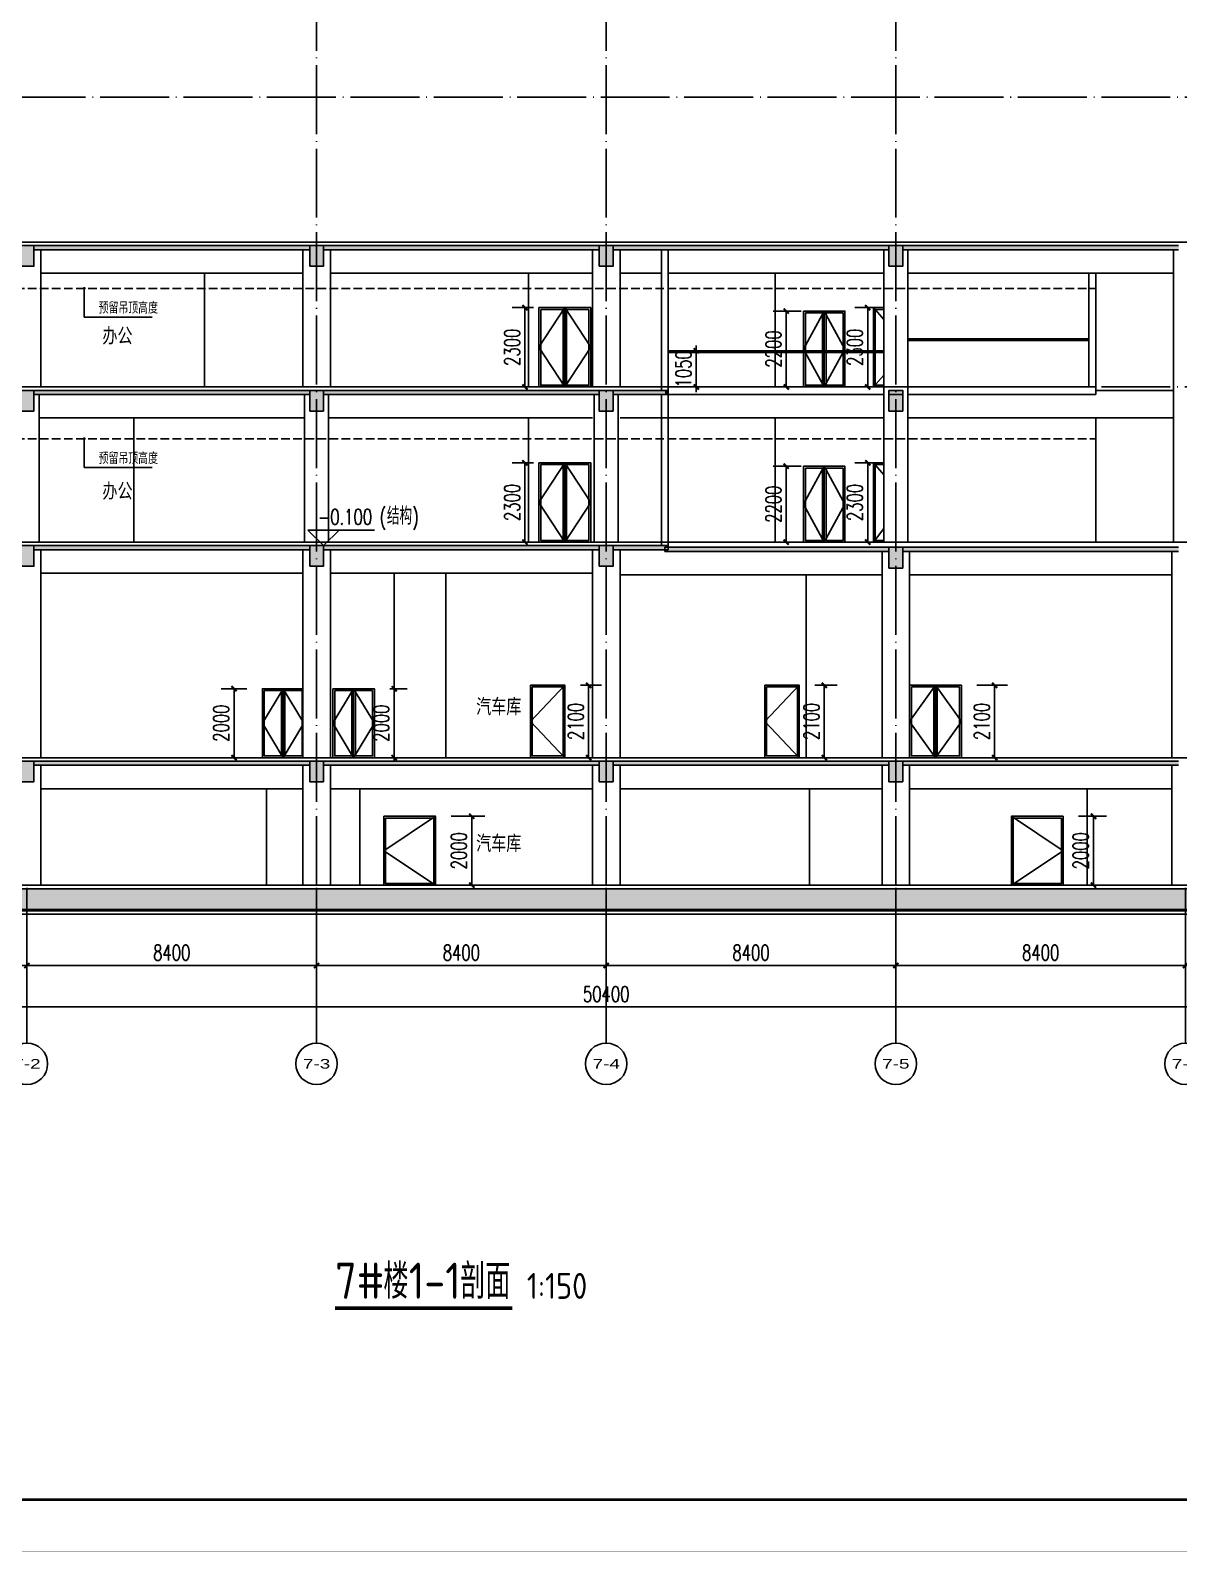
# Model space of a CAD drawing. Extents: x -781494 to 378714, y -27129 to 259749.
# Drawn here: x 47203 to 80503, y -27129 to 16982 of the extents above; entities that cross this region are included whole.
import ezdxf
from ezdxf.enums import TextEntityAlignment as Align

# ---------------------------------------------------------------- set-up
doc = ezdxf.new("R2010")
doc.units = 0
doc.header["$LTSCALE"] = 1000
doc.header["$MEASUREMENT"] = 0
doc.linetypes.add('104-6 轴网$0$DOTE', pattern=[2.42, 2, -0.2, 0.02, -0.2])
doc.linetypes.add('DASH', pattern=[0.35, 0.25, -0.1])
for name, color, linetype in [('01-标注_尺寸', 124, 'Continuous'), ('01-标注_标高', 200, 'Continuous'), ('01-标注_符号', 200, 'Continuous'), ('01-标注_轴线坐标', 132, 'Continuous'), ('02-TEXT_标注', 130, 'Continuous'), ('02-TEXT_轴号', 7, 'Continuous'), ('05-填充_天正', 26, 'Continuous'), ('104-6 轴网$0$A_AXIS-轴线', 36, '104-6 轴网$0$DOTE'), ('A-C_窗', 140, 'Continuous'), ('A-C_门', 150, 'Continuous'), ('A-O_防水层', 222, 'Continuous'), ('A-SUR_吊顶', 40, 'Continuous'), ('A-SUR_看线', 231, 'Continuous'), ('A-SUR_面层', 191, 'Continuous'), ('A-TECH_结构', 21, 'Continuous'), ('A_STR-砌块墙', 121, 'Continuous'), ('A_STR-砼墙', 51, 'Continuous'), ('A_STR-砼柱', 51, 'Continuous'), ('DIM_SYMB', 200, 'Continuous'), ('PUB_HATCH', 8, 'Continuous')]:
    doc.layers.add(name, color=color, linetype=linetype)
doc.styles.add('104-6 轴网$0$_TCH_AXIS', font='STXIHEI.TTF', dxfattribs={"width": 0.75})
doc.styles.add('_TCH_AXIS', font='FZXiHei-I-Z08S.ttf')
doc.styles.add('_TCH_DIM', font='SIMPLEX', dxfattribs={"bigfont": 'GBCBIG'})
doc.styles.add('_TCH_DIM_T3', font='SIMPLEX', dxfattribs={"width": 0.705882, "bigfont": 'GBCBIG'})
doc.styles.get("Standard").update_dxf_attribs({"font": 'gbenor.shx', "bigfont": 'gbcbig.shx'})
doc.dimstyles.new('_TCH_ARCH&&150', dxfattribs={"dimtxt": 446.25, "dimasz": 150, "dimexe": 375, "dimexo": 450, "dimgap": 150, "dimtad": 1, "dimdec": 0, "dimzin": 0, "dimdsep": 46, "dimtxsty": '_TCH_DIM_T3', "dimblk": 'ARCHTICK', "dimcen": 0.09, "dimclrt": 7, "dimazin": 2, "dimtfac": 1, "dimtdec": 0, "dimtix": 1, "dimtmove": 2, "dimatfit": 3, "dimfxl": 0, "dimtolj": 1, "dimtzin": 0, "dimarcsym": 0})

# ---------------------------------------------------------------- blocks, each defined once
blk = doc.blocks.new('1222jia')
at = {"layer": 'A-C_门'}
for points in [[(0, 2200), (1200, 2200), (1200, 0), (0, 0)], [(50, 2150), (550, 2150), (550, 50), (50, 50)], [(1150, 2150), (650, 2150), (650, 50), (1150, 50)]]:
    blk.add_lwpolyline(points, close=True, dxfattribs=at)
for points in [[(600, 0), (0, 1100), (600, 2200)], [(600, 2200), (600, 0)], [(600, 0), (1200, 1100), (600, 2200)]]:
    blk.add_lwpolyline(points, dxfattribs=at)
blk = doc.blocks.new('1220bing')
at = {"layer": 'A-C_门'}
for points in [[(0, 2000), (1200, 2000), (1200, 0), (0, 0)], [(50, 1950), (550, 1950), (550, 50), (50, 50)], [(1150, 1950), (650, 1950), (650, 50), (1150, 50)]]:
    blk.add_lwpolyline(points, close=True, dxfattribs=at)
for points in [[(600, 0), (0, 1000), (600, 2000)], [(600, 2000), (600, 0)], [(600, 0), (1200, 1000), (600, 2000)]]:
    blk.add_lwpolyline(points, dxfattribs=at)
blk = doc.blocks.new('1021yi')
at = {"layer": 'A-C_门'}
for points in [[(32950, -148753), (33950, -148753), (33950, -150853), (32950, -150853)], [(33000, -148803), (33900, -148803), (33900, -150803), (33000, -150803)]]:
    blk.add_lwpolyline(points, close=True, dxfattribs=at)
blk.add_lwpolyline([(33950, -148753), (32950, -149803), (33950, -150853)], dxfattribs=at)
blk = doc.blocks.new('1523BM')
at = {"layer": 'A-C_门'}
for points in [[(32950, -148853), (34450, -148853), (34450, -150853), (32950, -150853)], [(33000, -148903), (34400, -148903), (34400, -150803), (33000, -150803)]]:
    blk.add_lwpolyline(points, close=True, dxfattribs=at)
blk.add_lwpolyline([(34450, -148853), (32950, -149853), (34450, -150853)], dxfattribs=at)
blk = doc.blocks.new('图框-A1')
for points, const_width in [([(0, 0), (841, 0), (841, 594), (0, 594)], 0.05), ([(766, 584), (25, 584), (25, 10), (766, 10)], 0.5)]:
    blk.add_lwpolyline(points, close=True, dxfattribs=dict(const_width=const_width))
at = {"const_width": 0.05}
blk.add_lwpolyline([(420.5, 0), (420.5, 2)], dxfattribs=at)
blk = doc.blocks.new('1521yi')
at = {"layer": 'A-C_门'}
for points in [[(32950, -148753), (33700, -148753), (33700, -150853), (32950, -150853)], [(33000, -148803), (33650, -148803), (33650, -150803), (33000, -150803)], [(34450, -148753), (33700, -148753), (33700, -150853), (34450, -150853)], [(34400, -148803), (33750, -148803), (33750, -150803), (34400, -150803)]]:
    blk.add_lwpolyline(points, close=True, dxfattribs=at)
for points in [[(33700, -148753), (32950, -149803), (33700, -150853)], [(33700, -148753), (34450, -149803), (33700, -150853)]]:
    blk.add_lwpolyline(points, dxfattribs=at)
blk = doc.blocks.new('_ArchTick')
at = {"color": 0, "linetype": 'ByBlock', "const_width": 0.4}
blk.add_lwpolyline([(-0.5, -0.5), (0.5, 0.5)], dxfattribs=at)
blk = doc.blocks.new('*D421')
at = {"layer": '01-标注_轴线坐标', "color": 0, "lineweight": -2, "transparency": 16777216}
for p, q in [((0, 4050), (0, 1875)), ((8400, 4050), (8400, 1875)), ((0, 2250), (8400, 2250))]:
    blk.add_line(p, q, dxfattribs=at)
at = {"layer": 'Defpoints', "color": 0, "transparency": 16777216}
for p in [(0, 4500), (8400, 4500), (8400, 2250)]:
    blk.add_point(p, dxfattribs=at)
at = {"layer": '01-标注_轴线坐标', "color": 0, "lineweight": -2, "transparency": 16777216, "xscale": 150, "yscale": 150, "zscale": 150, "rotation": 180}
blk.add_blockref('_ArchTick', (0, 2250), dxfattribs=at)
at = {"layer": '01-标注_轴线坐标', "color": 0, "lineweight": -2, "transparency": 16777216, "xscale": 150, "yscale": 150, "zscale": 150}
blk.add_blockref('_ArchTick', (8400, 2250), dxfattribs=at)
at = {"layer": '01-标注_轴线坐标', "color": 7, "transparency": 16777216, "insert": (4200, 2623.125), "char_height": 446.25, "attachment_point": 5, "style": '_TCH_DIM_T3'}
blk.add_mtext('\\A1;8400', dxfattribs=at)
blk = doc.blocks.new('*D422')
at = {"layer": '01-标注_轴线坐标', "color": 0, "lineweight": -2, "transparency": 16777216}
for p, q in [((8400, 4050), (8400, 1875)), ((16800, 4050), (16800, 1875)), ((8400, 2250), (16800, 2250))]:
    blk.add_line(p, q, dxfattribs=at)
at = {"layer": 'Defpoints', "color": 0, "transparency": 16777216}
for p in [(8400, 4500), (16800, 4500), (16800, 2250)]:
    blk.add_point(p, dxfattribs=at)
at = {"layer": '01-标注_轴线坐标', "color": 0, "lineweight": -2, "transparency": 16777216, "xscale": 150, "yscale": 150, "zscale": 150, "rotation": 180}
blk.add_blockref('_ArchTick', (8400, 2250), dxfattribs=at)
at = {"layer": '01-标注_轴线坐标', "color": 0, "lineweight": -2, "transparency": 16777216, "xscale": 150, "yscale": 150, "zscale": 150}
blk.add_blockref('_ArchTick', (16800, 2250), dxfattribs=at)
at = {"layer": '01-标注_轴线坐标', "color": 7, "transparency": 16777216, "insert": (12600, 2623.125), "char_height": 446.25, "attachment_point": 5, "style": '_TCH_DIM_T3'}
blk.add_mtext('\\A1;8400', dxfattribs=at)
blk = doc.blocks.new('*D423')
at = {"layer": '01-标注_轴线坐标', "color": 0, "lineweight": -2, "transparency": 16777216}
for p, q in [((16800, 4050), (16800, 1875)), ((25200, 4050), (25200, 1875)), ((16800, 2250), (25200, 2250))]:
    blk.add_line(p, q, dxfattribs=at)
at = {"layer": 'Defpoints', "color": 0, "transparency": 16777216}
for p in [(16800, 4500), (25200, 4500), (25200, 2250)]:
    blk.add_point(p, dxfattribs=at)
at = {"layer": '01-标注_轴线坐标', "color": 0, "lineweight": -2, "transparency": 16777216, "xscale": 150, "yscale": 150, "zscale": 150, "rotation": 180}
blk.add_blockref('_ArchTick', (16800, 2250), dxfattribs=at)
at = {"layer": '01-标注_轴线坐标', "color": 0, "lineweight": -2, "transparency": 16777216, "xscale": 150, "yscale": 150, "zscale": 150}
blk.add_blockref('_ArchTick', (25200, 2250), dxfattribs=at)
at = {"layer": '01-标注_轴线坐标', "color": 7, "transparency": 16777216, "insert": (21000, 2623.125), "char_height": 446.25, "attachment_point": 5, "style": '_TCH_DIM_T3'}
blk.add_mtext('\\A1;8400', dxfattribs=at)
blk = doc.blocks.new('*D424')
at = {"layer": '01-标注_轴线坐标', "color": 0, "lineweight": -2, "transparency": 16777216}
for p, q in [((25200, 4050), (25200, 1875)), ((33600, 4050), (33600, 1875)), ((25200, 2250), (33600, 2250))]:
    blk.add_line(p, q, dxfattribs=at)
at = {"layer": 'Defpoints', "color": 0, "transparency": 16777216}
for p in [(25200, 4500), (33600, 4500), (33600, 2250)]:
    blk.add_point(p, dxfattribs=at)
at = {"layer": '01-标注_轴线坐标', "color": 0, "lineweight": -2, "transparency": 16777216, "xscale": 150, "yscale": 150, "zscale": 150, "rotation": 180}
blk.add_blockref('_ArchTick', (25200, 2250), dxfattribs=at)
at = {"layer": '01-标注_轴线坐标', "color": 0, "lineweight": -2, "transparency": 16777216, "xscale": 150, "yscale": 150, "zscale": 150}
blk.add_blockref('_ArchTick', (33600, 2250), dxfattribs=at)
at = {"layer": '01-标注_轴线坐标', "color": 7, "transparency": 16777216, "insert": (29400, 2623.125), "char_height": 446.25, "attachment_point": 5, "style": '_TCH_DIM_T3'}
blk.add_mtext('\\A1;8400', dxfattribs=at)
blk = doc.blocks.new('*D425')
at = {"layer": '01-标注_轴线坐标', "color": 0, "lineweight": -2, "transparency": 16777216}
for p, q in [((33600, 4050), (33600, 1875)), ((42000, 4050), (42000, 1875)), ((33600, 2250), (42000, 2250))]:
    blk.add_line(p, q, dxfattribs=at)
at = {"layer": 'Defpoints', "color": 0, "transparency": 16777216}
for p in [(33600, 4500), (42000, 4500), (42000, 2250)]:
    blk.add_point(p, dxfattribs=at)
at = {"layer": '01-标注_轴线坐标', "color": 0, "lineweight": -2, "transparency": 16777216, "xscale": 150, "yscale": 150, "zscale": 150, "rotation": 180}
blk.add_blockref('_ArchTick', (33600, 2250), dxfattribs=at)
at = {"layer": '01-标注_轴线坐标', "color": 0, "lineweight": -2, "transparency": 16777216, "xscale": 150, "yscale": 150, "zscale": 150}
blk.add_blockref('_ArchTick', (42000, 2250), dxfattribs=at)
at = {"layer": '01-标注_轴线坐标', "color": 7, "transparency": 16777216, "insert": (37800, 2623.125), "char_height": 446.25, "attachment_point": 5, "style": '_TCH_DIM_T3'}
blk.add_mtext('\\A1;8400', dxfattribs=at)
blk = doc.blocks.new('*D426')
at = {"layer": '01-标注_轴线坐标', "color": 0, "lineweight": -2, "transparency": 16777216}
for p, q in [((42000, 4050), (42000, 1875)), ((50400, 4050), (50400, 1875)), ((42000, 2250), (50400, 2250))]:
    blk.add_line(p, q, dxfattribs=at)
at = {"layer": 'Defpoints', "color": 0, "transparency": 16777216}
for p in [(42000, 4500), (50400, 4500), (50400, 2250)]:
    blk.add_point(p, dxfattribs=at)
at = {"layer": '01-标注_轴线坐标', "color": 0, "lineweight": -2, "transparency": 16777216, "xscale": 150, "yscale": 150, "zscale": 150, "rotation": 180}
blk.add_blockref('_ArchTick', (42000, 2250), dxfattribs=at)
at = {"layer": '01-标注_轴线坐标', "color": 0, "lineweight": -2, "transparency": 16777216, "xscale": 150, "yscale": 150, "zscale": 150}
blk.add_blockref('_ArchTick', (50400, 2250), dxfattribs=at)
at = {"layer": '01-标注_轴线坐标', "color": 7, "transparency": 16777216, "insert": (46200, 2623.125), "char_height": 446.25, "attachment_point": 5, "style": '_TCH_DIM_T3'}
blk.add_mtext('\\A1;8400', dxfattribs=at)
blk = doc.blocks.new('*D427')
at = {"layer": '01-标注_轴线坐标', "color": 0, "lineweight": -2, "transparency": 16777216}
for p, q in [((0, 3600), (0, 675)), ((50400, 3600), (50400, 675)), ((0, 1050), (50400, 1050))]:
    blk.add_line(p, q, dxfattribs=at)
at = {"layer": 'Defpoints', "color": 0, "transparency": 16777216}
for p in [(0, 4050), (50400, 4050), (50400, 1050)]:
    blk.add_point(p, dxfattribs=at)
at = {"layer": '01-标注_轴线坐标', "color": 0, "lineweight": -2, "transparency": 16777216, "xscale": 150, "yscale": 150, "zscale": 150, "rotation": 180}
blk.add_blockref('_ArchTick', (0, 1050), dxfattribs=at)
at = {"layer": '01-标注_轴线坐标', "color": 0, "lineweight": -2, "transparency": 16777216, "xscale": 150, "yscale": 150, "zscale": 150}
blk.add_blockref('_ArchTick', (50400, 1050), dxfattribs=at)
at = {"layer": '01-标注_轴线坐标', "color": 7, "transparency": 16777216, "insert": (25200, 1423.125), "char_height": 446.25, "attachment_point": 5, "style": '_TCH_DIM_T3'}
blk.add_mtext('\\A1;50400', dxfattribs=at)
blk = doc.blocks.new('1523m')
at = {"layer": 'A-C_门'}
for points in [[(0, 2300), (1500, 2300), (1500, 0), (0, 0)], [(50, 2250), (700, 2250), (700, 50), (50, 50)], [(1450, 2250), (800, 2250), (800, 50), (1450, 50)]]:
    blk.add_lwpolyline(points, close=True, dxfattribs=at)
for points in [[(750, 0), (0, 1150), (750, 2300)], [(750, 2300), (750, 0)], [(750, 0), (1500, 1150), (750, 2300)]]:
    blk.add_lwpolyline(points, dxfattribs=at)
blk = doc.blocks.new('_FZH')
blk.add_lwpolyline([(-0.5, -0.5), (0.5, -0.5), (0.5, 0.5), (-0.5, 0.5)], close=True)
at = {"layer": 'PUB_HATCH'}
blk.add_solid([(-0.5, -0.5), (0.5, -0.5), (-0.5, 0.5), (0.5, 0.5)], dxfattribs=at)
blk = doc.blocks.new('*D248')
at = {"layer": '01-标注_尺寸', "color": 0, "lineweight": -2, "transparency": 16777216}
for p, q in [((57628, -2107), (58128, -2107)), ((57753, -4107), (57753, -2107)), ((57628, -4107), (58128, -4107))]:
    blk.add_line(p, q, dxfattribs=at)
at = {"layer": 'Defpoints', "color": 0, "transparency": 16777216}
for p in [(57178, -2107), (57753, -2107), (57178, -4107)]:
    blk.add_point(p, dxfattribs=at)
at = {"layer": '01-标注_尺寸', "color": 0, "lineweight": -2, "transparency": 16777216, "xscale": 150, "yscale": 150, "zscale": 150}
for p, rotation in [((57753, -2107), 90), ((57753, -4107), 270)]:
    blk.add_blockref('_ArchTick', p, dxfattribs=dict(at, rotation=rotation))
at = {"layer": '01-标注_尺寸', "color": 7, "transparency": 16777216, "insert": (57380, -3107), "char_height": 446.2, "attachment_point": 5, "rotation": 90, "style": '_TCH_DIM_T3'}
blk.add_mtext('\\A1;2000', dxfattribs=at)
blk = doc.blocks.new('*D249')
at = {"layer": '01-标注_尺寸', "color": 0, "lineweight": -2, "transparency": 16777216}
for p, q in [((63153, -2007), (63768, -2007)), ((63393, -4107), (63393, -2007)), ((63153, -4107), (63768, -4107))]:
    blk.add_line(p, q, dxfattribs=at)
at = {"layer": 'Defpoints', "color": 0, "transparency": 16777216}
for p in [(62703, -2007), (63393, -2007), (62703, -4107)]:
    blk.add_point(p, dxfattribs=at)
at = {"layer": '01-标注_尺寸', "color": 0, "lineweight": -2, "transparency": 16777216, "xscale": 150, "yscale": 150, "zscale": 150}
for p, rotation in [((63393, -2007), 90), ((63393, -4107), 270)]:
    blk.add_blockref('_ArchTick', p, dxfattribs=dict(at, rotation=rotation))
at = {"layer": '01-标注_尺寸', "color": 7, "transparency": 16777216, "insert": (63019, -3057), "char_height": 446.2, "attachment_point": 5, "rotation": 90, "style": '_TCH_DIM_T3'}
blk.add_mtext('\\A1;2100', dxfattribs=at)
blk = doc.blocks.new('*D250')
at = {"layer": '01-标注_尺寸', "color": 0, "lineweight": -2, "transparency": 16777216}
for p, q in [((69953, -2007), (70604, -2007)), ((70229, -4107), (70229, -2007)), ((69953, -4107), (70604, -4107))]:
    blk.add_line(p, q, dxfattribs=at)
at = {"layer": 'Defpoints', "color": 0, "transparency": 16777216}
for p in [(69503, -2007), (70229, -2007), (69503, -4107)]:
    blk.add_point(p, dxfattribs=at)
at = {"layer": '01-标注_尺寸', "color": 0, "lineweight": -2, "transparency": 16777216, "xscale": 150, "yscale": 150, "zscale": 150}
for p, rotation in [((70229, -2007), 90), ((70229, -4107), 270)]:
    blk.add_blockref('_ArchTick', p, dxfattribs=dict(at, rotation=rotation))
at = {"layer": '01-标注_尺寸', "color": 7, "transparency": 16777216, "insert": (69856, -3057), "char_height": 446.2, "attachment_point": 5, "rotation": 90, "style": '_TCH_DIM_T3'}
blk.add_mtext('\\A1;2100', dxfattribs=at)
blk = doc.blocks.new('*D251')
at = {"layer": '01-标注_尺寸', "color": 0, "lineweight": -2, "transparency": 16777216}
for p, q in [((74653, -2007), (75543, -2007)), ((75168, -4107), (75168, -2007)), ((74653, -4107), (75543, -4107))]:
    blk.add_line(p, q, dxfattribs=at)
at = {"layer": 'Defpoints', "color": 0, "transparency": 16777216}
for p in [(74203, -2007), (75168, -2007), (74203, -4107)]:
    blk.add_point(p, dxfattribs=at)
at = {"layer": '01-标注_尺寸', "color": 0, "lineweight": -2, "transparency": 16777216, "xscale": 150, "yscale": 150, "zscale": 150}
for p, rotation in [((75168, -2007), 90), ((75168, -4107), 270)]:
    blk.add_blockref('_ArchTick', p, dxfattribs=dict(at, rotation=rotation))
at = {"layer": '01-标注_尺寸', "color": 7, "transparency": 16777216, "insert": (74795, -3057), "char_height": 446.2, "attachment_point": 5, "rotation": 90, "style": '_TCH_DIM_T3'}
blk.add_mtext('\\A1;2100', dxfattribs=at)
blk = doc.blocks.new('*D252')
at = {"layer": '01-标注_尺寸', "color": 0, "lineweight": -2, "transparency": 16777216}
for p, q in [((77604, -5807), (78412, -5807)), ((78037, -7807), (78037, -5807)), ((77604, -7807), (78412, -7807))]:
    blk.add_line(p, q, dxfattribs=at)
at = {"layer": 'Defpoints', "color": 0, "transparency": 16777216}
for p in [(77154, -5807), (78037, -5807), (77154, -7807)]:
    blk.add_point(p, dxfattribs=at)
at = {"layer": '01-标注_尺寸', "color": 0, "lineweight": -2, "transparency": 16777216, "xscale": 150, "yscale": 150, "zscale": 150}
for p, rotation in [((78037, -5807), 90), ((78037, -7807), 270)]:
    blk.add_blockref('_ArchTick', p, dxfattribs=dict(at, rotation=rotation))
at = {"layer": '01-标注_尺寸', "color": 7, "transparency": 16777216, "insert": (77664, -6807), "char_height": 446.2, "attachment_point": 5, "rotation": 90, "style": '_TCH_DIM_T3'}
blk.add_mtext('\\A1;2000', dxfattribs=at)
blk = doc.blocks.new('*D254')
at = {"layer": '01-标注_尺寸', "color": 0, "lineweight": -2, "transparency": 16777216}
for p, q in [((59404, -5807), (60380, -5807)), ((60005, -7807), (60005, -5807)), ((59404, -7807), (60380, -7807))]:
    blk.add_line(p, q, dxfattribs=at)
at = {"layer": 'Defpoints', "color": 0, "transparency": 16777216}
for p in [(58954, -5807), (60005, -5807), (58954, -7807)]:
    blk.add_point(p, dxfattribs=at)
at = {"layer": '01-标注_尺寸', "color": 0, "lineweight": -2, "transparency": 16777216, "xscale": 150, "yscale": 150, "zscale": 150}
for p, rotation in [((60005, -5807), 90), ((60005, -7807), 270)]:
    blk.add_blockref('_ArchTick', p, dxfattribs=dict(at, rotation=rotation))
at = {"layer": '01-标注_尺寸', "color": 7, "transparency": 16777216, "insert": (59632, -6807), "char_height": 446.2, "attachment_point": 5, "rotation": 90, "style": '_TCH_DIM_T3'}
blk.add_mtext('\\A1;2000', dxfattribs=at)
blk = doc.blocks.new('*D255')
at = {"layer": '01-标注_尺寸', "color": 0, "lineweight": -2, "transparency": 16777216}
for p, q in [((53483, -2107), (52734, -2107)), ((53109, -4107), (53109, -2107)), ((53483, -4107), (52734, -4107))]:
    blk.add_line(p, q, dxfattribs=at)
at = {"layer": 'Defpoints', "color": 0, "transparency": 16777216}
for p in [(53109, -2107), (53933, -2107), (53933, -4107)]:
    blk.add_point(p, dxfattribs=at)
at = {"layer": '01-标注_尺寸', "color": 0, "lineweight": -2, "transparency": 16777216, "xscale": 150, "yscale": 150, "zscale": 150}
for p, rotation in [((53109, -2107), 90), ((53109, -4107), 270)]:
    blk.add_blockref('_ArchTick', p, dxfattribs=dict(at, rotation=rotation))
at = {"layer": '01-标注_尺寸', "color": 7, "transparency": 16777216, "insert": (52736, -3107), "char_height": 446.2, "attachment_point": 5, "rotation": 90, "style": '_TCH_DIM_T3'}
blk.add_mtext('\\A1;2000', dxfattribs=at)
blk = doc.blocks.new('*D287')
at = {"layer": '01-标注_尺寸', "color": 0, "lineweight": -2, "transparency": 16777216}
for p, q in [((66153, 7693), (66890, 7693)), ((66515, 7693), (66515, 7843)), ((66515, 6643), (66515, 7693)), ((66153, 6643), (66890, 6643)), ((66515, 6643), (66515, 6493))]:
    blk.add_line(p, q, dxfattribs=at)
at = {"layer": 'Defpoints', "color": 0, "transparency": 16777216}
for p in [(65703, 7693), (66515, 7693), (65703, 6643)]:
    blk.add_point(p, dxfattribs=at)
at = {"layer": '01-标注_尺寸', "color": 0, "lineweight": -2, "transparency": 16777216, "xscale": 150, "yscale": 150, "zscale": 150}
for p, rotation in [((66515, 7693), 270), ((66515, 6643), 90)]:
    blk.add_blockref('_ArchTick', p, dxfattribs=dict(at, rotation=rotation))
at = {"layer": '01-标注_尺寸', "color": 7, "transparency": 16777216, "insert": (66142, 7168), "char_height": 446.2, "attachment_point": 5, "rotation": 90, "style": '_TCH_DIM_T3'}
blk.add_mtext('\\A1;1050', dxfattribs=at)
blk = doc.blocks.new('*D288')
at = {"layer": '01-标注_尺寸', "color": 0, "lineweight": -2, "transparency": 16777216}
for p, q in [((69556, 4343), (68749, 4343)), ((69124, 2143), (69124, 4343)), ((69556, 2143), (68749, 2143))]:
    blk.add_line(p, q, dxfattribs=at)
at = {"layer": 'Defpoints', "color": 0, "transparency": 16777216}
for p in [(69124, 4343), (70006, 4343), (70006, 2143)]:
    blk.add_point(p, dxfattribs=at)
at = {"layer": '01-标注_尺寸', "color": 0, "lineweight": -2, "transparency": 16777216, "xscale": 150, "yscale": 150, "zscale": 150}
for p, rotation in [((69124, 4343), 90), ((69124, 2143), 270)]:
    blk.add_blockref('_ArchTick', p, dxfattribs=dict(at, rotation=rotation))
at = {"layer": '01-标注_尺寸', "color": 7, "transparency": 16777216, "insert": (68751, 3243), "char_height": 446.2, "attachment_point": 5, "rotation": 90, "style": '_TCH_DIM_T3'}
blk.add_mtext('\\A1;2200', dxfattribs=at)
blk = doc.blocks.new('*D289')
at = {"layer": '01-标注_尺寸', "color": 0, "lineweight": -2, "transparency": 16777216}
for p, q in [((71732, 4443), (71112, 4443)), ((71487, 2143), (71487, 4443)), ((71732, 2143), (71112, 2143))]:
    blk.add_line(p, q, dxfattribs=at)
at = {"layer": 'Defpoints', "color": 0, "transparency": 16777216}
for p in [(71487, 4443), (72182, 4443), (72182, 2143)]:
    blk.add_point(p, dxfattribs=at)
at = {"layer": '01-标注_尺寸', "color": 0, "lineweight": -2, "transparency": 16777216, "xscale": 150, "yscale": 150, "zscale": 150}
for p, rotation in [((71487, 4443), 90), ((71487, 2143), 270)]:
    blk.add_blockref('_ArchTick', p, dxfattribs=dict(at, rotation=rotation))
at = {"layer": '01-标注_尺寸', "color": 7, "transparency": 16777216, "insert": (71114, 3293), "char_height": 446.2, "attachment_point": 5, "rotation": 90, "style": '_TCH_DIM_T3'}
blk.add_mtext('\\A1;2300', dxfattribs=at)
blk = doc.blocks.new('*D290')
at = {"layer": '01-标注_尺寸', "color": 0, "lineweight": -2, "transparency": 16777216}
for p, q in [((69556, 8843), (68749, 8843)), ((69124, 6643), (69124, 8843)), ((69556, 6643), (68749, 6643))]:
    blk.add_line(p, q, dxfattribs=at)
at = {"layer": 'Defpoints', "color": 0, "transparency": 16777216}
for p in [(69124, 8843), (70006, 8843), (70006, 6643)]:
    blk.add_point(p, dxfattribs=at)
at = {"layer": '01-标注_尺寸', "color": 0, "lineweight": -2, "transparency": 16777216, "xscale": 150, "yscale": 150, "zscale": 150}
for p, rotation in [((69124, 8843), 90), ((69124, 6643), 270)]:
    blk.add_blockref('_ArchTick', p, dxfattribs=dict(at, rotation=rotation))
at = {"layer": '01-标注_尺寸', "color": 7, "transparency": 16777216, "insert": (68751, 7743), "char_height": 446.2, "attachment_point": 5, "rotation": 90, "style": '_TCH_DIM_T3'}
blk.add_mtext('\\A1;2200', dxfattribs=at)
blk = doc.blocks.new('*D291')
at = {"layer": '01-标注_尺寸', "color": 0, "lineweight": -2, "transparency": 16777216}
for p, q in [((71732, 8943), (71112, 8943)), ((71487, 6643), (71487, 8943)), ((71732, 6643), (71112, 6643))]:
    blk.add_line(p, q, dxfattribs=at)
at = {"layer": 'Defpoints', "color": 0, "transparency": 16777216}
for p in [(71487, 8943), (72182, 8943), (72182, 6643)]:
    blk.add_point(p, dxfattribs=at)
at = {"layer": '01-标注_尺寸', "color": 0, "lineweight": -2, "transparency": 16777216, "xscale": 150, "yscale": 150, "zscale": 150}
for p, rotation in [((71487, 8943), 90), ((71487, 6643), 270)]:
    blk.add_blockref('_ArchTick', p, dxfattribs=dict(at, rotation=rotation))
at = {"layer": '01-标注_尺寸', "color": 7, "transparency": 16777216, "insert": (71114, 7793), "char_height": 446.2, "attachment_point": 5, "rotation": 90, "style": '_TCH_DIM_T3'}
blk.add_mtext('\\A1;2300', dxfattribs=at)
blk = doc.blocks.new('*D292')
at = {"layer": '01-标注_尺寸', "color": 0, "lineweight": -2, "transparency": 16777216}
for p, q in [((61791, 4443), (61171, 4443)), ((61546, 2143), (61546, 4443)), ((61791, 2143), (61171, 2143))]:
    blk.add_line(p, q, dxfattribs=at)
at = {"layer": 'Defpoints', "color": 0, "transparency": 16777216}
for p in [(61546, 4443), (62241, 4443), (62241, 2143)]:
    blk.add_point(p, dxfattribs=at)
at = {"layer": '01-标注_尺寸', "color": 0, "lineweight": -2, "transparency": 16777216, "xscale": 150, "yscale": 150, "zscale": 150}
for p, rotation in [((61546, 4443), 90), ((61546, 2143), 270)]:
    blk.add_blockref('_ArchTick', p, dxfattribs=dict(at, rotation=rotation))
at = {"layer": '01-标注_尺寸', "color": 7, "transparency": 16777216, "insert": (61173, 3293), "char_height": 446.2, "attachment_point": 5, "rotation": 90, "style": '_TCH_DIM_T3'}
blk.add_mtext('\\A1;2300', dxfattribs=at)
blk = doc.blocks.new('*D293')
at = {"layer": '01-标注_尺寸', "color": 0, "lineweight": -2, "transparency": 16777216}
for p, q in [((61791, 8943), (61171, 8943)), ((61546, 6643), (61546, 8943)), ((61791, 6643), (61171, 6643))]:
    blk.add_line(p, q, dxfattribs=at)
at = {"layer": 'Defpoints', "color": 0, "transparency": 16777216}
for p in [(61546, 8943), (62241, 8943), (62241, 6643)]:
    blk.add_point(p, dxfattribs=at)
at = {"layer": '01-标注_尺寸', "color": 0, "lineweight": -2, "transparency": 16777216, "xscale": 150, "yscale": 150, "zscale": 150}
for p, rotation in [((61546, 8943), 90), ((61546, 6643), 270)]:
    blk.add_blockref('_ArchTick', p, dxfattribs=dict(at, rotation=rotation))
at = {"layer": '01-标注_尺寸', "color": 7, "transparency": 16777216, "insert": (61173, 7793), "char_height": 446.2, "attachment_point": 5, "rotation": 90, "style": '_TCH_DIM_T3'}
blk.add_mtext('\\A1;2300', dxfattribs=at)
blk = doc.blocks.new('A$C7BBE6559')
at = {"layer": '01-标注_轴线坐标'}
for p, q in [((0, 4500), (0, 0)), ((8400, 4500), (8400, 0)), ((16800, 4500), (16800, 0)), ((25200, 4500), (25200, 0)), ((33600, 4500), (33600, 0)), ((42000, 4500), (42000, 0)), ((50400, 4500), (50400, 0))]:
    blk.add_line(p, q, dxfattribs=at)
for centre in [(0, -600), (8400, -600), (16800, -600), (25200, -600), (33600, -600), (42000, -600), (50400, -600)]:
    blk.add_circle(centre, 600, dxfattribs=at)
at = {"layer": '02-TEXT_轴号', "style": '_TCH_AXIS'}
for s, height, width, p, p2 in [('7-1', 319.83, 0.822581, (-388.4, -759.9), (388.4, -759.9)), ('7-2', 277.49, 0.909091, (8003.6, -738.7), (8796.4, -738.7)), ('7-3', 277.49, 0.909091, (16403.6, -738.7), (17196.4, -738.7)), ('7-4', 273.43, 0.924242, (24802.9, -736.7), (25597.1, -736.7)), ('7-5', 277.49, 0.909091, (33203.6, -738.7), (33996.4, -738.7)), ('7-6', 281.67, 0.893939, (41604.3, -740.8), (42395.7, -740.8)), ('7-7', 277.49, 0.909091, (50003.6, -738.7), (50796.4, -738.7))]:
    blk.add_text(s, height=height, dxfattribs=dict(at, width=width)).set_placement(p, p2, align=Align.FIT)
at = {"layer": '01-标注_轴线坐标'}
for p1, p2, distance, picture, middle in [((0, 4500), (8400, 4500), -2250, '*D421', (4200, 2623.1)), ((8400, 4500), (16800, 4500), -2250, '*D422', (12600, 2623.1)), ((16800, 4500), (25200, 4500), -2250, '*D423', (21000, 2623.1)), ((25200, 4500), (33600, 4500), -2250, '*D424', (29400, 2623.1)), ((33600, 4500), (42000, 4500), -2250, '*D425', (37800, 2623.1)), ((42000, 4500), (50400, 4500), -2250, '*D426', (46200, 2623.1)), ((0, 4050), (50400, 4050), -3000, '*D427', (25200, 1423.1))]:
    dim = blk.add_aligned_dim(p1=p1, p2=p2, distance=distance, dimstyle='_TCH_ARCH&&150', dxfattribs=at)
    dim.commit()
    dim.dimension.update_dxf_attribs({"geometry": picture, "text_midpoint": middle})

msp = doc.modelspace()

# ---------------------------------------------------------------- hatches: boundary and pattern name
at = {"layer": '05-填充_天正'}
for points in [[(55303.4, 10622.7), (55303.4, 10742.7), (47303.4, 10742.7), (47303.4, 10622.7)], [(63703.4, 10622.7), (63703.4, 10742.7), (55703.4, 10742.7), (55703.4, 10622.7)], [(64103.4, 10742.7), (64103.4, 10622.7), (65603.4, 10622.7), (65603.4, 10742.7)], [(72103.4, 10622.7), (72103.4, 10742.7), (65603.4, 10742.7), (65603.4, 10622.7)], [(80503.4, 10622.7), (80503.4, 10742.7), (72503.4, 10742.7), (72503.4, 10622.7)], [(55303.4, 6422.7), (55303.4, 6542.7), (47303.4, 6542.7), (47303.4, 6422.7)], [(63703.4, 6422.7), (63703.4, 6542.7), (55703.4, 6542.7), (55703.4, 6422.7)], [(64103.4, 6542.7), (64103.4, 6422.7), (65603.4, 6422.7), (65603.4, 6542.7)], [(65603.4, 6542.7), (65603.4, 6422.7), (65703.4, 6422.7), (65703.4, 6542.7)], [(47303.4, 2042.7), (47303.4, 1922.7), (55303.4, 1922.7), (55303.4, 2042.7)], [(55703.4, 2042.7), (55703.4, 1922.7), (63703.4, 1922.7), (63703.4, 2042.7)], [(64103.4, 2042.7), (64103.4, 1922.7), (65703.4, 1922.7), (65703.4, 2042.7)], [(72103.4, 1872.7), (72103.4, 1992.7), (65603.4, 1992.7), (65603.4, 1872.7)], [(72503.4, 1992.7), (72503.4, 1872.7), (80503.4, 1872.7), (80503.4, 1992.7)], [(47303.4, -4207.3), (47303.4, -4327.3), (55303.4, -4327.3), (55303.4, -4207.3)], [(55703.4, -4207.3), (55703.4, -4327.3), (63703.4, -4327.3), (63703.4, -4207.3)], [(64103.4, -4207.3), (64103.4, -4327.3), (72103.4, -4327.3), (72103.4, -4207.3)], [(72503.4, -4207.3), (72503.4, -4327.3), (80503.4, -4327.3), (80503.4, -4207.3)], [(89303.4, -8107.3), (89103.4, -7907.3), (35603.4, -7907.3), (35336.8, -8107.3), (35203.4, -8507.3), (89303.4, -8507.3)]]:
    msp.add_hatch(color=256, dxfattribs=at).paths.add_polyline_path(points)

# ---------------------------------------------------------------- linework, layer by layer
at = {"layer": '01-标注_标高'}
for p, q in [((55703.4, 2042.7), (55253.4, 2492.7)), ((55253.4, 2492.7), (57183, 2492.7)), ((55703.4, 2042.7), (56153.4, 2492.7))]:
    msp.add_line(p, q, dxfattribs=at)
at = {"layer": '01-标注_符号'}
for p, q in [((48764.5, 9502.7), (48764.5, 8662.7)), ((48764.5, 8662.7), (50731.1, 8662.7)), ((48764.5, 5142.7), (48764.5, 4302.7)), ((48764.5, 4302.7), (50731, 4302.7))]:
    msp.add_line(p, q, dxfattribs=at)
at = {"layer": '01-标注_符号', "const_width": 40}
for points in [[(48764.5, 9522.7, 1), (48764.5, 9482.7, 1)], [(48764.5, 5162.7, 1), (48764.5, 5122.7, 1)]]:
    msp.add_lwpolyline(points, format="xyb", close=True, dxfattribs=at)
at = {"layer": '104-6 轴网$0$A_AXIS-轴线'}
for points in [[(55503.4, -7807.3), (55503.4, 47119.8)], [(63903.4, -7807.3), (63903.4, 47119.8)], [(72303.4, -7807.3), (72303.4, 47119.8)], [(34703.4, 15042.7), (93049.4, 15042.7)], [(34703.4, 10842.7), (93049.4, 10842.7)], [(34703.4, 6642.7), (93049.4, 6642.7)], [(34703.4, 2142.7), (93976.6, 2142.7)], [(34703.4, -4107.3), (93976.6, -4107.3)], [(34703.4, -7807.3), (93976.6, -7807.3)]]:
    msp.add_lwpolyline(points, dxfattribs=at)
at = {"layer": 'A-C_门'}
for p, q in [((71653.4, 6642.7), (71653.4, 8942.7)), ((71653.4, 8942.7), (71953.4, 8942.7)), ((71653.4, 2142.7), (71653.4, 4442.7)), ((71653.4, 4442.7), (71953.4, 4442.7)), ((72953.4, 2142.7), (71653.4, 2142.7))]:
    msp.add_line(p, q, dxfattribs=at)
for points in [[(71953.4, 8597.7), (71653.4, 8942.7)], [(71953.4, 6692.7), (71703.4, 6692.7), (71703.4, 8892.7), (71953.4, 8892.7)], [(71653.4, 6642.7), (71953.4, 6987.7)], [(71953.4, 4097.7), (71653.4, 4442.7)], [(71953.4, 2192.7), (71703.4, 2192.7), (71703.4, 4392.7), (71953.4, 4392.7)], [(71653.4, 2142.7), (71953.4, 2537.7)], [(54533.4, -4107.3), (53933.4, -3107.3), (54533.4, -2107.3)], [(55103.4, -4107.3), (53933.4, -4107.3), (53933.4, -2107.3), (55103.4, -2107.3)], [(54533.4, -4107.3), (54533.4, -2107.3)], [(54533.4, -2107.3), (55103.4, -3057.3)], [(54533.4, -4107.3), (55103.4, -3157.3)]]:
    msp.add_lwpolyline(points, dxfattribs=at)
for points in [[(53983.4, -2157.3), (54483.4, -2157.3), (54483.4, -4057.3), (53983.4, -4057.3)], [(55083.4, -2157.3), (54583.4, -2157.3), (54583.4, -4057.3), (55083.4, -4057.3)]]:
    msp.add_lwpolyline(points, close=True, dxfattribs=at)
at = {"layer": 'A-O_防水层'}
for p, q in [((35013.4, -8547.3), (93216.8, -8547.3)), ((35013.4, -8647.3), (93216.8, -8647.3))]:
    msp.add_line(p, q, dxfattribs=at)
for points in [[(37902.6, 2072.7), (37703.4, 2072.7), (37703.4, 1882.7), (38263.4, 1882.7), (38263.4, 332.7), (35163.4, 332.7), (35163.4, -7867.3), (35063.4, -7867.3), (35063.4, -8547.3), (93216.8, -8547.3)], [(37902.6, 2052.7), (37723.4, 2052.7), (37723.4, 1902.7), (38283.4, 1902.7), (38283.4, 312.7), (35183.4, 312.7), (35183.4, -7887.3), (35083.4, -7887.3), (35083.4, -8527.3), (93216.8, -8527.3)]]:
    msp.add_lwpolyline(points, dxfattribs=at)
at = {"layer": 'A-SUR_吊顶', "linetype": 'DASH'}
for points in [[(37903.4, 9702.7), (38028.4, 9702.7), (38028.4, 9502.7), (78103.4, 9502.7)], [(37903.4, 5712.7), (38028.4, 5712.7), (38028.4, 5142.7), (78103.4, 5142.7)]]:
    msp.add_lwpolyline(points, dxfattribs=at)
at = {"layer": 'A-SUR_看线'}
for p, q in [((52253.4, 6642.7), (52253.4, 9942.7)), ((77903.4, 6642.7), (77903.4, 9942.7)), ((78103.4, 6642.7), (78103.4, 9942.7)), ((72653.4, 8042.7), (77903.4, 8042.7)), ((72653.4, 7992.7), (77903.4, 7992.7)), ((65703.4, 7692.7), (71953.4, 7692.7)), ((65703.4, 7642.7), (71953.4, 7642.7)), ((50203.4, 2142.7), (50203.4, 5742.7)), ((78103.4, 2142.7), (78103.4, 5742.7)), ((57753.4, -4207.3), (57753.4, 1242.7)), ((59253.4, -4107.3), (59253.4, 1242.7)), ((69703.4, -4107.3), (69703.4, 1192.7)), ((54053.4, -7807.3), (54053.4, -5007.3)), ((56753.4, -7807.3), (56753.4, -5007.3)), ((69803.4, -7807.3), (69803.4, -5007.3)), ((77853.4, -7807.3), (77853.4, -5007.3)), ((77853.4, -7807.3), (77853.4, -5007.3))]:
    msp.add_line(p, q, dxfattribs=at)
for points in [[(61653.4, 6642.7), (61653.4, 9942.7)], [(68803.4, 6642.7), (68803.4, 9942.7)], [(61653.4, 2142.7), (61653.4, 5742.7)], [(65503.4, 2142.7), (65503.4, 5742.7)], [(68803.4, 2142.7), (68803.4, 5742.7)]]:
    msp.add_lwpolyline(points, dxfattribs=at)
at = {"layer": 'A-SUR_面层'}
for p, q in [((37703.4, 2142.7), (90103.4, 2142.7)), ((37703.4, 2142.7), (90103.4, 2142.7)), ((35055.4, -4107.3), (93216.8, -4107.3)), ((35055.4, -7807.3), (93216.8, -7807.3))]:
    msp.add_line(p, q, dxfattribs=at)
for points in [[(35203.4, 10842.7), (89903.4, 10842.7)], [(37903.4, 6642.7), (65503.4, 6642.7)], [(65703.4, 6642.7), (71953.4, 6642.7)], [(72653.4, 6642.7), (78103.4, 6642.7)]]:
    msp.add_lwpolyline(points, dxfattribs=at)
at = {"layer": 'A-TECH_结构'}
for p, q in [((47503.4, 9942.7), (55103.4, 9942.7)), ((55903.4, 9942.7), (63503.4, 9942.7)), ((64303.4, 9942.7), (65503.4, 9942.7)), ((65703.4, 9942.7), (71953.4, 9942.7)), ((72653.4, 9942.7), (80353.4, 9942.7)), ((78103.4, 6422.7), (78103.4, 6642.7)), ((65703.4, 6422.7), (71953.4, 6422.7)), ((72103.4, 6422.7), (72503.4, 6422.7)), ((72653.4, 6422.7), (78103.4, 6422.7)), ((78103.4, 6542.7), (80353.4, 6542.7)), ((47453.4, 5742.7), (55153.4, 5742.7)), ((55853.4, 5742.7), (63503.4, 5742.7)), ((64303.4, 5742.7), (71953.4, 5742.7)), ((72653.4, 5742.7), (80353.4, 5742.7)), ((47503.4, 1242.7), (55103.4, 1242.7)), ((55903.4, 1242.7), (63503.4, 1242.7)), ((64303.4, 1192.7), (71903.4, 1192.7)), ((72703.4, 1192.7), (80303.4, 1192.7)), ((47503.4, -5007.3), (55103.4, -5007.3)), ((55903.4, -5007.3), (63503.4, -5007.3)), ((64303.4, -5007.3), (71903.4, -5007.3)), ((72703.4, -5007.3), (80303.4, -5007.3))]:
    msp.add_line(p, q, dxfattribs=at)
for points in [[(47503.4, 6642.7), (47503.4, 10622.7)], [(55103.4, 6642.7), (55103.4, 10622.7)], [(55903.4, 6642.7), (55903.4, 10622.7)], [(63503.4, 6642.7), (63503.4, 10622.7)], [(64303.4, 6642.7), (64303.4, 10622.7)], [(71953.4, 6422.7), (71953.4, 10622.7)], [(72653.4, 6422.7), (72653.4, 10622.7)], [(80353.4, 2142.7), (80353.4, 10622.7)], [(47453.4, 2142.7), (47453.4, 6422.7)], [(55153.4, 2142.7), (55153.4, 6422.7)], [(55853.4, 2142.7), (55853.4, 6422.7)], [(63553.4, 2142.7), (63553.4, 6422.7)], [(64253.4, 2142.7), (64253.4, 6422.7)], [(71953.4, 2142.7), (71953.4, 6422.7)], [(72653.4, 2142.7), (72653.4, 6422.7)], [(47503.4, -4107.3), (47503.4, 1922.7)], [(55103.4, -4107.3), (55103.4, 1922.7)], [(55903.4, -4107.3), (55903.4, 1922.7)], [(63503.4, -4107.3), (63503.4, 1922.7)], [(64303.4, -4107.3), (64303.4, 1922.7)], [(71903.4, -4107.3), (71903.4, 1872.7)], [(72703.4, -4107.3), (72703.4, 1872.7)], [(80303.4, -4107.3), (80303.4, 1872.7)], [(47503.4, -7807.3), (47503.4, -4327.3)], [(55103.4, -7807.3), (55103.4, -4327.3)], [(55903.4, -7807.3), (55903.4, -4327.3)], [(63503.4, -7807.3), (63503.4, -4327.3)], [(64303.4, -7807.3), (64303.4, -4327.3)], [(71903.4, -7807.3), (71903.4, -4327.3)], [(72703.4, -7807.3), (72703.4, -4327.3)], [(80303.4, -7807.3), (80303.4, -4327.3)]]:
    msp.add_lwpolyline(points, dxfattribs=at)
at = {"layer": 'A_STR-砌块墙'}
for p, q in [((65503.4, 10622.7), (65503.4, 6542.7)), ((65703.4, 10622.7), (65703.4, 6542.7)), ((65503.4, 6422.7), (65503.4, 2042.7)), ((65703.4, 6422.7), (65703.4, 2042.7))]:
    msp.add_line(p, q, dxfattribs=at)
at = {"layer": 'A_STR-砼墙'}
for p, q in [((47303.4, 10742.7), (55303.4, 10742.7)), ((47303.4, 10622.7), (55303.4, 10622.7)), ((55703.4, 10742.7), (63703.4, 10742.7)), ((55703.4, 10622.7), (63703.4, 10622.7)), ((64103.4, 10742.7), (65603.4, 10742.7)), ((64103.4, 10622.7), (65603.4, 10622.7)), ((65603.4, 10742.7), (72103.4, 10742.7)), ((65603.4, 10622.7), (72103.4, 10622.7)), ((72503.4, 10742.7), (80503.4, 10742.7)), ((72503.4, 10622.7), (80503.4, 10622.7)), ((47303.4, 6542.7), (55303.4, 6542.7)), ((47303.4, 6422.7), (55303.4, 6422.7)), ((55703.4, 6542.7), (63703.4, 6542.7)), ((55703.4, 6422.7), (63703.4, 6422.7)), ((64103.4, 6542.7), (65603.4, 6542.7)), ((64103.4, 6422.7), (65603.4, 6422.7)), ((65603.4, 6542.7), (65703.4, 6542.7)), ((65603.4, 6422.7), (65703.4, 6422.7)), ((65703.4, 6542.7), (65703.4, 6422.7)), ((55303.4, 2042.7), (47303.4, 2042.7)), ((55303.4, 1922.7), (47303.4, 1922.7)), ((63703.4, 2042.7), (55703.4, 2042.7)), ((63703.4, 1922.7), (55703.4, 1922.7)), ((65703.4, 2042.7), (64103.4, 2042.7)), ((65703.4, 1922.7), (64103.4, 1922.7)), ((72103.4, 1992.7), (65603.4, 1992.7)), ((65603.4, 1872.7), (65603.4, 1992.7)), ((72103.4, 1872.7), (65603.4, 1872.7)), ((65703.4, 1922.7), (65703.4, 2042.7)), ((80503.4, 1992.7), (72503.4, 1992.7)), ((80503.4, 1872.7), (72503.4, 1872.7)), ((55303.4, -4207.3), (47303.4, -4207.3)), ((55303.4, -4327.3), (47303.4, -4327.3)), ((63703.4, -4207.3), (55703.4, -4207.3)), ((63703.4, -4327.3), (55703.4, -4327.3)), ((72103.4, -4207.3), (64103.4, -4207.3)), ((72103.4, -4327.3), (64103.4, -4327.3)), ((80503.4, -4207.3), (72503.4, -4207.3)), ((80503.4, -4327.3), (72503.4, -4327.3)), ((89103.4, -7907.3), (35603.4, -7907.3)), ((89303.4, -8507.3), (35203.4, -8507.3))]:
    msp.add_line(p, q, dxfattribs=at)
at = {"layer": 'DIM_SYMB', "const_width": 105}
msp.add_lwpolyline([(56040.8, -20066.3), (61182.4, -20066.3)], dxfattribs=at)

# ---------------------------------------------------------------- block references
at = {"xscale": 150, "yscale": 150, "zscale": 150}
msp.add_blockref('图框-A1', (260.2, -27125), dxfattribs=at)
msp.add_blockref('A$C7BBE6559', (38703.4, -12384.7))
at = {"layer": 'A-C_窗'}
for name, p in [('1021yi', (28753.4, 146745.4)), ('1021yi', (35553.4, 146745.4)), ('1521yi', (39753.4, 146745.4)), ('1523BM', (24503.8, 143045.4))]:
    msp.add_blockref(name, p, dxfattribs=at)
at = {"layer": 'A-C_窗', "xscale": -1, "rotation": 359.9999999999986}
msp.add_blockref('1523BM', (110103.8, 143045.4), dxfattribs=at)
at = {"layer": 'A-C_门'}
for name, p in [('1523m', (61953.4, 6642.7)), ('1222jia', (69628.4, 6642.7)), ('1523m', (61953.4, 2142.7)), ('1222jia', (69628.4, 2142.7)), ('1220bing', (55978.4, -4107.3))]:
    msp.add_blockref(name, p, dxfattribs=at)
at = {"layer": 'A_STR-砼柱'}
for p, xscale, yscale, zscale in [((47103.4, 10442.7), 400, 600, 600), ((55503.4, 10442.7), 399.9999999995343, 600, 600), ((63903.4, 10442.7), 400, 600, 600), ((72303.4, 10442.7), 400, 600, 600), ((47103.4, 6242.7), 400, 600, 600), ((63903.4, 6242.7), 400, 600, 600), ((72303.4, 6242.7), 400, 600.0000000004657, 600.0000000004657), ((47103.4, 1742.7), 400, 600, 600), ((63903.4, 1742.7), 400, 600, 600), ((72303.4, 1692.7), 400, 600, 600), ((47103.4, -4507.3), 400, 600, 600), ((55503.4, -4507.3), 400, 600, 600), ((63903.4, -4507.3), 400, 600, 600)]:
    msp.add_blockref('_FZH', p, dxfattribs=dict(at, xscale=xscale, yscale=yscale, zscale=zscale))
for p, xscale, yscale, zscale, rotation in [((55503.4, 6242.7), 400.0000000004657, 600.0000000004657, 600.0000000004657, 359.9999999999333), ((55503.4, 1742.7), 400.0000000004657, 600, 600, 359.9999999999333), ((72303.4, -4507.3), 400, 600, 600, 6.670106611340577e-11)]:
    msp.add_blockref('_FZH', p, dxfattribs=dict(at, xscale=xscale, yscale=yscale, zscale=zscale, rotation=rotation))

# ---------------------------------------------------------------- texts
at = {"layer": '02-TEXT_标注', "style": '_TCH_DIM'}
for s, height, p in [('预留吊顶高度', 337.59, (49181.4, 8767.7)), ('预留吊顶高度', 337.59, (49181.4, 4407.7)), ('结构', 506.38, (57543, 2650.2))]:
    msp.add_text(s, height=height, dxfattribs=at).set_placement(p)
at = {"layer": '02-TEXT_标注'}
for s, height, style, width, p in [('办公', 428.14, '104-6 轴网$0$_TCH_AXIS', 0.75, (49290.8, 7918.2)), ('办公', 428.14, '104-6 轴网$0$_TCH_AXIS', 0.75, (49290.8, 3418.2)), ('-0.100', 446.25, '_TCH_DIM', 0.705882, (55548, 2650.2)), ('(', 446.2, '_TCH_DIM', 0.705882, (57333, 2650.2)), (')', 446.2, '_TCH_DIM', 0.705882, (58280.3, 2650.2)), ('汽车库', 428.14, '104-6 轴网$0$_TCH_AXIS', 0.75, (60130.1, -2831.8)), ('汽车库', 428.14, '104-6 轴网$0$_TCH_AXIS', 0.75, (60130.1, -6797.7))]:
    msp.add_text(s, height=height, dxfattribs=dict(at, style=style, width=width)).set_placement(p)
for s, height, p in [('7#', 1050, (56040.8, -19800.4)), ('楼', 1012.8, (57440.8, -19800.4)), ('1-1', 1050, (58178, -19800.4)), ('剖面', 1012.77, (59665.5, -19800.4)), ('1:150', 750, (61602.4, -19800.4))]:
    msp.add_text(s, height=height, dxfattribs=at).set_placement(p)

# ---------------------------------------------------------------- dimensions: what is measured, and where the dimension line sits
at = {"layer": '01-标注_尺寸'}
for p1, p2, distance, picture, middle in [((62241.4, 6642.7), (62241.4, 8942.7), 695.3, '*D293', (61172.9, 7792.7)), ((70006.5, 6642.7), (70006.5, 8842.7), 882.5, '*D290', (68750.9, 7742.7)), ((72182.3, 6642.7), (72182.3, 8942.7), 695.3, '*D291', (71113.9, 7792.7)), ((65703.4, 6642.7), (65703.4, 7692.7), -811.8, '*D287', (66142.2, 7167.7)), ((62241.4, 2142.7), (62241.4, 4442.7), 695.3, '*D292', (61172.9, 3292.7)), ((70006.5, 2142.7), (70006.5, 4342.7), 882.5, '*D288', (68750.9, 3242.7)), ((72182.3, 2142.7), (72182.3, 4442.7), 695.3, '*D289', (71113.9, 3292.7)), ((53933.4, -4107.3), (53933.4, -2107.3), 824, '*D255', (52736.3, -3107.3)), ((57178.4, -4107.3), (57178.4, -2107.3), -575, '*D248', (57380.3, -3107.3)), ((62703.4, -4107.3), (62703.4, -2007.3), -689.2, '*D249', (63019.5, -3057.3)), ((69503.4, -4107.3), (69503.4, -2007.3), -725.8, '*D250', (69856.1, -3057.3)), ((74203.4, -4107.3), (74203.4, -2007.3), -964.8, '*D251', (74795.1, -3057.3)), ((58953.8, -7807.3), (58953.8, -5807.3), -1051.6, '*D254', (59632.2, -6807.3)), ((77153.8, -7807.3), (77153.8, -5807.3), -883.4, '*D252', (77664.1, -6807.3))]:
    dim = msp.add_aligned_dim(p1=p1, p2=p2, distance=distance, dimstyle='_TCH_ARCH&&150', dxfattribs=at)
    dim.commit()
    dim.dimension.update_dxf_attribs({"geometry": picture, "text_midpoint": middle})

doc.saveas('drawing.dxf')
